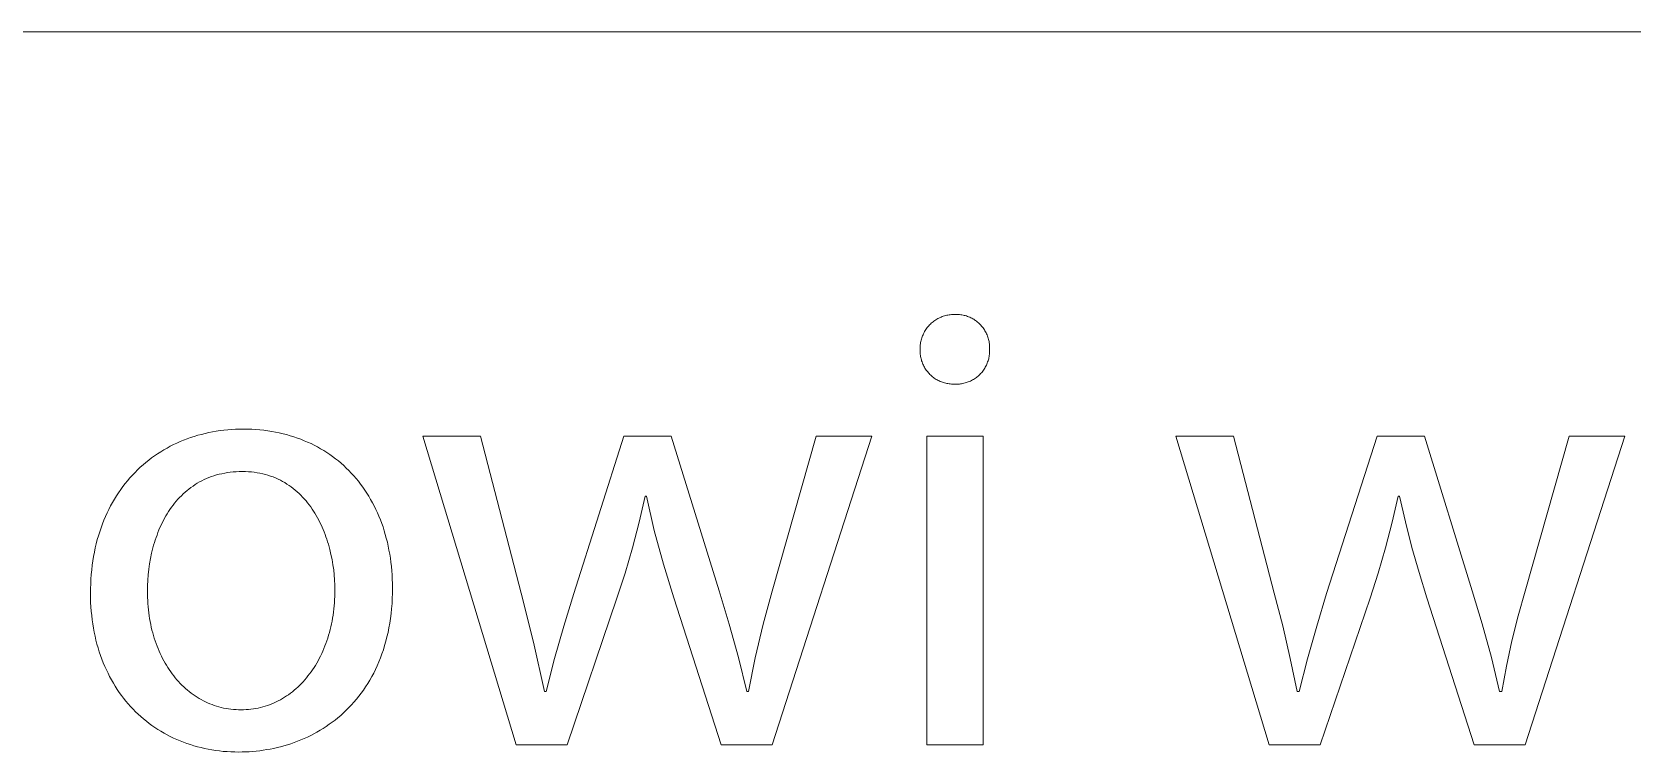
# Model space of a CAD drawing. Header units: millimetres. Extents: x 0 to 5466, y 0 to 3819.
# Drawn here: x 4465.8 to 4602.9, y 91 to 152.7 of the extents above; entities that cross this region are included whole.
import ezdxf

# ---------------------------------------------------------------- set-up
doc = ezdxf.new("R2010")
doc.units = ezdxf.units.MM
doc.header["$MEASUREMENT"] = 0
doc.layers.add('Domyślny', color=7, linetype='Continuous', true_color=0x000000)

msp = doc.modelspace()

# ---------------------------------------------------------------- linework, layer by layer
at = {"layer": 'Domyślny', "color": 18, "lineweight": 15, "true_color": 0x000000}
for p, q in [((3400.11, 152.73), (5460.42, 152.73)), ((4542.63, 127.52), (4542.7, 127.6)), ((4542.7, 127.6), (4542.77, 127.67)), ((4542.77, 127.67), (4542.84, 127.74)), ((4542.84, 127.74), (4542.92, 127.81)), ((4542.92, 127.81), (4543, 127.87)), ((4543, 127.87), (4543.08, 127.93)), ((4543.08, 127.93), (4543.16, 127.99)), ((4543.16, 127.99), (4543.24, 128.05)), ((4543.24, 128.05), (4543.33, 128.1)), ((4543.33, 128.1), (4543.42, 128.15)), ((4543.42, 128.15), (4543.51, 128.19)), ((4543.51, 128.19), (4543.6, 128.24)), ((4543.6, 128.24), (4543.69, 128.28)), ((4543.69, 128.28), (4543.79, 128.32)), ((4543.79, 128.32), (4543.88, 128.35)), ((4543.88, 128.35), (4543.98, 128.38)), ((4543.98, 128.38), (4544.08, 128.41)), ((4544.08, 128.41), (4544.17, 128.43)), ((4544.17, 128.43), (4544.27, 128.45)), ((4544.27, 128.45), (4544.37, 128.47)), ((4544.37, 128.47), (4544.47, 128.48)), ((4544.47, 128.48), (4544.57, 128.49)), ((4544.57, 128.49), (4544.68, 128.5)), ((4544.68, 128.5), (4544.78, 128.5)), ((4544.78, 128.5), (4544.88, 128.5)), ((4544.88, 128.5), (4544.98, 128.5)), ((4544.98, 128.5), (4545.08, 128.5)), ((4545.08, 128.5), (4545.18, 128.5)), ((4545.18, 128.5), (4545.28, 128.49)), ((4545.28, 128.49), (4545.37, 128.48)), ((4545.37, 128.48), (4545.47, 128.46)), ((4545.47, 128.46), (4545.57, 128.44)), ((4545.57, 128.44), (4545.67, 128.42)), ((4545.67, 128.42), (4545.76, 128.4)), ((4545.76, 128.4), (4545.86, 128.37)), ((4545.86, 128.37), (4545.95, 128.33)), ((4545.95, 128.33), (4546.04, 128.3)), ((4546.04, 128.3), (4546.14, 128.26)), ((4546.14, 128.26), (4546.23, 128.22)), ((4546.23, 128.22), (4546.32, 128.18)), ((4546.32, 128.18), (4546.4, 128.13)), ((4546.4, 128.13), (4546.49, 128.08)), ((4546.49, 128.08), (4546.57, 128.02)), ((4546.57, 128.02), (4546.65, 127.97)), ((4546.65, 127.97), (4546.73, 127.91)), ((4546.73, 127.91), (4546.81, 127.85)), ((4546.81, 127.85), (4546.89, 127.78)), ((4546.89, 127.78), (4546.96, 127.71)), ((4546.96, 127.71), (4547.03, 127.65)), ((4547.03, 127.65), (4547.1, 127.57)), ((4547.1, 127.57), (4547.16, 127.5)), ((4541.93, 126.08), (4541.95, 126.18)), ((4541.95, 126.18), (4541.98, 126.28)), ((4541.98, 126.28), (4542, 126.38)), ((4542, 126.38), (4542.03, 126.48)), ((4542.03, 126.48), (4542.06, 126.57)), ((4542.06, 126.57), (4542.1, 126.67)), ((4542.1, 126.67), (4542.14, 126.76)), ((4542.14, 126.76), (4542.18, 126.85)), ((4542.18, 126.85), (4542.23, 126.94)), ((4542.23, 126.94), (4542.28, 127.03)), ((4542.28, 127.03), (4542.33, 127.12)), ((4542.33, 127.12), (4542.38, 127.2)), ((4542.38, 127.2), (4542.44, 127.29)), ((4542.44, 127.29), (4542.5, 127.37)), ((4542.5, 127.37), (4542.56, 127.45)), ((4542.56, 127.45), (4542.63, 127.52)), ((4547.16, 127.5), (4547.23, 127.42)), ((4547.23, 127.42), (4547.29, 127.34)), ((4547.29, 127.34), (4547.35, 127.26)), ((4547.35, 127.26), (4547.4, 127.18)), ((4547.4, 127.18), (4547.45, 127.1)), ((4547.45, 127.1), (4547.5, 127.01)), ((4547.5, 127.01), (4547.55, 126.92)), ((4547.55, 126.92), (4547.59, 126.83)), ((4547.59, 126.83), (4547.63, 126.74)), ((4547.63, 126.74), (4547.67, 126.65)), ((4547.67, 126.65), (4547.7, 126.55)), ((4547.7, 126.55), (4547.73, 126.46)), ((4547.73, 126.46), (4547.76, 126.36)), ((4547.76, 126.36), (4547.78, 126.27)), ((4547.78, 126.27), (4547.8, 126.17)), ((4547.8, 126.17), (4547.82, 126.07)), ((4541.89, 125.68), (4541.9, 125.78)), ((4541.89, 125.58), (4541.89, 125.68)), ((4541.89, 125.48), (4541.89, 125.58)), ((4541.89, 125.38), (4541.89, 125.48)), ((4541.89, 125.28), (4541.89, 125.38)), ((4541.9, 125.18), (4541.89, 125.28)), ((4541.9, 125.78), (4541.91, 125.88)), ((4541.91, 125.09), (4541.9, 125.18)), ((4541.91, 125.88), (4541.92, 125.98)), ((4541.92, 124.99), (4541.91, 125.09)), ((4541.92, 125.98), (4541.93, 126.08)), ((4541.93, 124.89), (4541.92, 124.99)), ((4541.95, 124.8), (4541.93, 124.89)), ((4541.97, 124.7), (4541.95, 124.8)), ((4547.79, 124.79), (4547.77, 124.7)), ((4547.81, 124.89), (4547.79, 124.79)), ((4547.82, 124.99), (4547.81, 124.89)), ((4547.82, 126.07), (4547.83, 125.97)), ((4547.83, 125.09), (4547.82, 124.99)), ((4547.83, 125.97), (4547.84, 125.88)), ((4547.84, 125.18), (4547.83, 125.09)), ((4547.84, 125.88), (4547.85, 125.78)), ((4547.85, 125.58), (4547.84, 125.48)), ((4547.84, 125.48), (4547.85, 125.38)), ((4547.85, 125.28), (4547.84, 125.18)), ((4547.85, 125.78), (4547.85, 125.68)), ((4547.85, 125.68), (4547.85, 125.58)), ((4547.85, 125.38), (4547.85, 125.28)), ((4542, 124.61), (4541.97, 124.7)), ((4542.02, 124.51), (4542, 124.61)), ((4542.06, 124.42), (4542.02, 124.51)), ((4542.09, 124.33), (4542.06, 124.42)), ((4542.13, 124.24), (4542.09, 124.33)), ((4542.17, 124.15), (4542.13, 124.24)), ((4542.21, 124.06), (4542.17, 124.15)), ((4542.26, 123.97), (4542.21, 124.06)), ((4542.31, 123.89), (4542.26, 123.97)), ((4542.36, 123.81), (4542.31, 123.89)), ((4542.42, 123.73), (4542.36, 123.81)), ((4542.47, 123.65), (4542.42, 123.73)), ((4542.54, 123.57), (4542.47, 123.65)), ((4542.6, 123.5), (4542.54, 123.57)), ((4542.67, 123.42), (4542.6, 123.5)), ((4542.73, 123.35), (4542.67, 123.42)), ((4547.08, 123.42), (4547.01, 123.35)), ((4547.14, 123.49), (4547.08, 123.42)), ((4547.21, 123.56), (4547.14, 123.49)), ((4547.27, 123.64), (4547.21, 123.56)), ((4547.32, 123.72), (4547.27, 123.64)), ((4547.38, 123.8), (4547.32, 123.72)), ((4547.43, 123.88), (4547.38, 123.8)), ((4547.48, 123.97), (4547.43, 123.88)), ((4547.53, 124.06), (4547.48, 123.97)), ((4547.57, 124.14), (4547.53, 124.06)), ((4547.61, 124.23), (4547.57, 124.14)), ((4547.65, 124.32), (4547.61, 124.23)), ((4547.68, 124.42), (4547.65, 124.32)), ((4547.72, 124.51), (4547.68, 124.42)), ((4547.74, 124.6), (4547.72, 124.51)), ((4547.77, 124.7), (4547.74, 124.6)), ((4542.8, 123.28), (4542.73, 123.35)), ((4542.88, 123.22), (4542.8, 123.28)), ((4542.95, 123.16), (4542.88, 123.22)), ((4543.03, 123.1), (4542.95, 123.16)), ((4543.11, 123.04), (4543.03, 123.1)), ((4543.19, 122.98), (4543.11, 123.04)), ((4543.27, 122.93), (4543.19, 122.98)), ((4543.36, 122.88), (4543.27, 122.93)), ((4543.45, 122.84), (4543.36, 122.88)), ((4543.53, 122.8), (4543.45, 122.84)), ((4543.62, 122.76), (4543.53, 122.8)), ((4543.71, 122.72), (4543.62, 122.76)), ((4543.81, 122.69), (4543.71, 122.72)), ((4543.9, 122.65), (4543.81, 122.69)), ((4543.99, 122.63), (4543.9, 122.65)), ((4544.09, 122.6), (4543.99, 122.63)), ((4544.18, 122.58), (4544.09, 122.6)), ((4544.28, 122.57), (4544.18, 122.58)), ((4544.38, 122.55), (4544.28, 122.57)), ((4544.48, 122.54), (4544.38, 122.55)), ((4544.57, 122.53), (4544.48, 122.54)), ((4544.67, 122.53), (4544.57, 122.53)), ((4544.77, 122.53), (4544.67, 122.53)), ((4544.87, 122.52), (4544.77, 122.53)), ((4544.97, 122.52), (4544.87, 122.52)), ((4545.06, 122.52), (4544.97, 122.52)), ((4545.16, 122.52), (4545.06, 122.52)), ((4545.26, 122.53), (4545.16, 122.52)), ((4545.36, 122.54), (4545.26, 122.53)), ((4545.45, 122.56), (4545.36, 122.54)), ((4545.55, 122.57), (4545.45, 122.56)), ((4545.65, 122.59), (4545.55, 122.57)), ((4545.74, 122.62), (4545.65, 122.59)), ((4545.84, 122.65), (4545.74, 122.62)), ((4545.93, 122.68), (4545.84, 122.65)), ((4546.02, 122.71), (4545.93, 122.68)), ((4546.11, 122.75), (4546.02, 122.71)), ((4546.2, 122.79), (4546.11, 122.75)), ((4546.29, 122.83), (4546.2, 122.79)), ((4546.38, 122.88), (4546.29, 122.83)), ((4546.46, 122.92), (4546.38, 122.88)), ((4546.55, 122.98), (4546.46, 122.92)), ((4546.63, 123.03), (4546.55, 122.98)), ((4546.71, 123.09), (4546.63, 123.03)), ((4546.79, 123.15), (4546.71, 123.09)), ((4546.86, 123.21), (4546.79, 123.15)), ((4546.94, 123.28), (4546.86, 123.21)), ((4547.01, 123.35), (4546.94, 123.28)), ((4479.07, 117.83), (4479.37, 117.93)), ((4479.37, 117.93), (4479.68, 118.03)), ((4479.68, 118.03), (4479.98, 118.13)), ((4479.98, 118.13), (4480.29, 118.21)), ((4480.29, 118.21), (4480.61, 118.29)), ((4480.61, 118.29), (4480.93, 118.36)), ((4480.93, 118.36), (4481.25, 118.42)), ((4481.25, 118.42), (4481.57, 118.48)), ((4481.57, 118.48), (4481.9, 118.53)), ((4481.9, 118.53), (4482.23, 118.57)), ((4482.23, 118.57), (4482.56, 118.6)), ((4482.56, 118.6), (4482.89, 118.63)), ((4482.89, 118.63), (4483.23, 118.65)), ((4483.23, 118.65), (4483.57, 118.66)), ((4483.57, 118.66), (4483.91, 118.66)), ((4483.91, 118.66), (4484.27, 118.66)), ((4484.27, 118.66), (4484.62, 118.65)), ((4484.62, 118.65), (4484.96, 118.63)), ((4484.96, 118.63), (4485.31, 118.6)), ((4485.31, 118.6), (4485.65, 118.56)), ((4485.65, 118.56), (4485.98, 118.52)), ((4485.98, 118.52), (4486.32, 118.47)), ((4486.32, 118.47), (4486.64, 118.41)), ((4486.64, 118.41), (4486.97, 118.34)), ((4486.97, 118.34), (4487.29, 118.27)), ((4487.29, 118.27), (4487.6, 118.19)), ((4487.6, 118.19), (4487.91, 118.1)), ((4487.91, 118.1), (4488.22, 118)), ((4488.22, 118), (4488.52, 117.9)), ((4507.27, 91.57), (4499.28, 118.05)), ((4499.28, 118.05), (4504.21, 118.05)), ((4504.21, 118.05), (4507.71, 104.59)), ((4512.2, 104.55), (4516.51, 118.05)), ((4516.51, 118.05), (4520.56, 118.05)), ((4520.56, 118.05), (4524.67, 104.8)), ((4529.2, 104.77), (4532.99, 118.05)), ((4537.75, 118.05), (4529.2, 91.57)), ((4532.99, 118.05), (4537.75, 118.05)), ((4542.48, 118.05), (4547.3, 118.05)), ((4542.48, 91.57), (4542.48, 118.05)), ((4547.3, 118.05), (4547.3, 91.57)), ((4571.82, 91.57), (4563.82, 118.05)), ((4563.82, 118.05), (4568.75, 118.05)), ((4568.75, 118.05), (4572.24, 104.59)), ((4576.72, 104.55), (4581.07, 118.05)), ((4581.07, 118.05), (4585.11, 118.05)), ((4585.11, 118.05), (4589.21, 104.8)), ((4593.76, 104.77), (4597.52, 118.05)), ((4602.29, 118.05), (4593.76, 91.57)), ((4597.52, 118.05), (4602.29, 118.05)), ((4476.54, 116.55), (4476.81, 116.72)), ((4476.81, 116.72), (4477.08, 116.88)), ((4477.08, 116.88), (4477.35, 117.04)), ((4477.35, 117.04), (4477.63, 117.19)), ((4477.63, 117.19), (4477.91, 117.33)), ((4477.91, 117.33), (4478.19, 117.46)), ((4478.19, 117.46), (4478.48, 117.59)), ((4478.48, 117.59), (4478.77, 117.71)), ((4478.77, 117.71), (4479.07, 117.83)), ((4488.52, 117.9), (4488.82, 117.79)), ((4488.82, 117.79), (4489.11, 117.67)), ((4489.11, 117.67), (4489.4, 117.55)), ((4489.4, 117.55), (4489.69, 117.42)), ((4489.69, 117.42), (4489.97, 117.28)), ((4489.97, 117.28), (4490.24, 117.13)), ((4490.24, 117.13), (4490.51, 116.98)), ((4490.51, 116.98), (4490.78, 116.82)), ((4490.78, 116.82), (4491.04, 116.66)), ((4491.04, 116.66), (4491.29, 116.49)), ((4474.83, 115.17), (4475.06, 115.39)), ((4475.06, 115.39), (4475.3, 115.6)), ((4475.3, 115.6), (4475.54, 115.8)), ((4475.54, 115.8), (4475.78, 116)), ((4475.78, 116), (4476.03, 116.19)), ((4476.03, 116.19), (4476.28, 116.37)), ((4476.28, 116.37), (4476.54, 116.55)), ((4491.29, 116.49), (4491.54, 116.31)), ((4491.54, 116.31), (4491.79, 116.12)), ((4491.79, 116.12), (4492.03, 115.93)), ((4492.03, 115.93), (4492.26, 115.74)), ((4492.26, 115.74), (4492.49, 115.53)), ((4492.49, 115.53), (4492.71, 115.32)), ((4492.71, 115.32), (4492.93, 115.11)), ((4473.57, 113.74), (4473.76, 114)), ((4473.76, 114), (4473.97, 114.24)), ((4473.97, 114.24), (4474.17, 114.49)), ((4474.17, 114.49), (4474.39, 114.72)), ((4474.39, 114.72), (4474.61, 114.95)), ((4474.61, 114.95), (4474.83, 115.17)), ((4479.76, 113.9), (4479.58, 113.78)), ((4479.94, 114.02), (4479.76, 113.9)), ((4480.13, 114.13), (4479.94, 114.02)), ((4480.33, 114.23), (4480.13, 114.13)), ((4480.53, 114.33), (4480.33, 114.23)), ((4480.73, 114.42), (4480.53, 114.33)), ((4480.94, 114.51), (4480.73, 114.42)), ((4481.16, 114.59), (4480.94, 114.51)), ((4481.37, 114.66), (4481.16, 114.59)), ((4481.6, 114.73), (4481.37, 114.66)), ((4481.82, 114.79), (4481.6, 114.73)), ((4482.05, 114.84), (4481.82, 114.79)), ((4482.29, 114.89), (4482.05, 114.84)), ((4482.53, 114.93), (4482.29, 114.89)), ((4482.77, 114.96), (4482.53, 114.93)), ((4483.02, 114.99), (4482.77, 114.96)), ((4483.28, 115.01), (4483.02, 114.99)), ((4483.54, 115.02), (4483.28, 115.01)), ((4483.8, 115.02), (4483.54, 115.02)), ((4484.07, 115.02), (4483.8, 115.02)), ((4484.33, 115.01), (4484.07, 115.02)), ((4484.58, 114.99), (4484.33, 115.01)), ((4484.83, 114.96), (4484.58, 114.99)), ((4485.07, 114.92), (4484.83, 114.96)), ((4485.31, 114.88), (4485.07, 114.92)), ((4485.55, 114.83), (4485.31, 114.88)), ((4485.78, 114.77), (4485.55, 114.83)), ((4486, 114.71), (4485.78, 114.77)), ((4486.22, 114.63), (4486, 114.71)), ((4486.44, 114.56), (4486.22, 114.63)), ((4486.65, 114.47), (4486.44, 114.56)), ((4486.86, 114.38), (4486.65, 114.47)), ((4487.06, 114.28), (4486.86, 114.38)), ((4487.25, 114.18), (4487.06, 114.28)), ((4487.44, 114.07), (4487.25, 114.18)), ((4487.63, 113.95), (4487.44, 114.07)), ((4487.81, 113.83), (4487.63, 113.95)), ((4487.99, 113.7), (4487.81, 113.83)), ((4492.93, 115.11), (4493.14, 114.89)), ((4493.14, 114.89), (4493.35, 114.66)), ((4493.35, 114.66), (4493.55, 114.42)), ((4493.55, 114.42), (4493.75, 114.19)), ((4493.75, 114.19), (4493.94, 113.94)), ((4493.94, 113.94), (4494.12, 113.69)), ((4472.67, 112.37), (4472.84, 112.66)), ((4472.84, 112.66), (4473.01, 112.94)), ((4473.01, 112.94), (4473.19, 113.21)), ((4473.19, 113.21), (4473.38, 113.48)), ((4473.38, 113.48), (4473.57, 113.74)), ((4478.13, 112.47), (4478, 112.3)), ((4478.28, 112.64), (4478.13, 112.47)), ((4478.42, 112.79), (4478.28, 112.64)), ((4478.58, 112.95), (4478.42, 112.79)), ((4478.73, 113.1), (4478.58, 112.95)), ((4478.89, 113.25), (4478.73, 113.1)), ((4479.06, 113.39), (4478.89, 113.25)), ((4479.23, 113.52), (4479.06, 113.39)), ((4479.4, 113.66), (4479.23, 113.52)), ((4479.58, 113.78), (4479.4, 113.66)), ((4488.17, 113.57), (4487.99, 113.7)), ((4488.34, 113.43), (4488.17, 113.57)), ((4488.5, 113.29), (4488.34, 113.43)), ((4488.66, 113.14), (4488.5, 113.29)), ((4488.82, 112.99), (4488.66, 113.14)), ((4488.97, 112.83), (4488.82, 112.99)), ((4489.11, 112.67), (4488.97, 112.83)), ((4489.26, 112.51), (4489.11, 112.67)), ((4489.4, 112.34), (4489.26, 112.51)), ((4494.12, 113.69), (4494.3, 113.43)), ((4494.3, 113.43), (4494.47, 113.17)), ((4494.47, 113.17), (4494.64, 112.9)), ((4494.64, 112.9), (4494.8, 112.63)), ((4494.8, 112.63), (4494.95, 112.35)), ((4518.32, 112.9), (4517.81, 110.69)), ((4518.43, 112.9), (4518.32, 112.9)), ((4519.11, 109.98), (4518.43, 112.9)), ((4582.85, 112.9), (4582.35, 110.69)), ((4582.98, 112.9), (4582.85, 112.9)), ((4583.48, 110.71), (4582.98, 112.9)), ((4471.94, 110.85), (4472.07, 111.16)), ((4472.07, 111.16), (4472.21, 111.48)), ((4472.21, 111.48), (4472.36, 111.78)), ((4472.36, 111.78), (4472.51, 112.08)), ((4472.51, 112.08), (4472.67, 112.37)), ((4477.25, 111.21), (4477.14, 111.02)), ((4477.36, 111.4), (4477.25, 111.21)), ((4477.48, 111.59), (4477.36, 111.4)), ((4477.6, 111.78), (4477.48, 111.59)), ((4477.73, 111.96), (4477.6, 111.78)), ((4477.86, 112.13), (4477.73, 111.96)), ((4478, 112.3), (4477.86, 112.13)), ((4489.53, 112.17), (4489.4, 112.34)), ((4489.66, 111.99), (4489.53, 112.17)), ((4489.78, 111.81), (4489.66, 111.99)), ((4489.91, 111.63), (4489.78, 111.81)), ((4490.02, 111.44), (4489.91, 111.63)), ((4490.14, 111.25), (4490.02, 111.44)), ((4490.24, 111.05), (4490.14, 111.25)), ((4494.95, 112.35), (4495.1, 112.07)), ((4495.1, 112.07), (4495.24, 111.78)), ((4495.24, 111.78), (4495.38, 111.49)), ((4495.38, 111.49), (4495.51, 111.19)), ((4495.51, 111.19), (4495.63, 110.89)), ((4471.47, 109.52), (4471.58, 109.86)), ((4471.58, 109.86), (4471.69, 110.2)), ((4471.69, 110.2), (4471.81, 110.53)), ((4471.81, 110.53), (4471.94, 110.85)), ((4476.57, 109.8), (4476.49, 109.58)), ((4476.65, 110.01), (4476.57, 109.8)), ((4476.74, 110.21), (4476.65, 110.01)), ((4476.84, 110.42), (4476.74, 110.21)), ((4476.93, 110.62), (4476.84, 110.42)), ((4477.04, 110.82), (4476.93, 110.62)), ((4477.14, 111.02), (4477.04, 110.82)), ((4490.35, 110.86), (4490.24, 111.05)), ((4490.45, 110.66), (4490.35, 110.86)), ((4490.55, 110.46), (4490.45, 110.66)), ((4490.64, 110.26), (4490.55, 110.46)), ((4490.73, 110.05), (4490.64, 110.26)), ((4490.81, 109.84), (4490.73, 110.05)), ((4490.89, 109.63), (4490.81, 109.84)), ((4495.63, 110.89), (4495.75, 110.58)), ((4495.75, 110.58), (4495.86, 110.27)), ((4495.86, 110.27), (4495.96, 109.95)), ((4495.96, 109.95), (4496.05, 109.63)), ((4517.81, 110.69), (4517.24, 108.49)), ((4519.89, 107.08), (4519.11, 109.98)), ((4582.35, 110.69), (4581.78, 108.49)), ((4584.04, 108.52), (4583.48, 110.71)), ((4471.12, 108.1), (4471.2, 108.47)), ((4471.2, 108.47), (4471.28, 108.82)), ((4471.28, 108.82), (4471.37, 109.18)), ((4471.37, 109.18), (4471.47, 109.52)), ((4476.14, 108.48), (4476.08, 108.26)), ((4476.2, 108.71), (4476.14, 108.48)), ((4476.27, 108.93), (4476.2, 108.71)), ((4476.34, 109.15), (4476.27, 108.93)), ((4476.41, 109.37), (4476.34, 109.15)), ((4476.49, 109.58), (4476.41, 109.37)), ((4490.97, 109.42), (4490.89, 109.63)), ((4491.04, 109.21), (4490.97, 109.42)), ((4491.11, 108.99), (4491.04, 109.21)), ((4491.18, 108.78), (4491.11, 108.99)), ((4491.3, 108.34), (4491.18, 108.78)), ((4491.4, 107.91), (4491.3, 108.34)), ((4496.05, 109.63), (4496.14, 109.3)), ((4496.14, 109.3), (4496.23, 108.97)), ((4496.23, 108.97), (4496.3, 108.63)), ((4496.3, 108.63), (4496.37, 108.29)), ((4517.24, 108.49), (4516.61, 106.31)), ((4581.78, 108.49), (4581.15, 106.31)), ((4584.66, 106.35), (4584.04, 108.52)), ((4470.89, 106.59), (4470.94, 106.98)), ((4470.94, 106.98), (4470.99, 107.36)), ((4470.99, 107.36), (4471.05, 107.73)), ((4471.05, 107.73), (4471.12, 108.1)), ((4475.85, 107.11), (4475.78, 106.64)), ((4475.93, 107.57), (4475.85, 107.11)), ((4476.03, 108.03), (4475.93, 107.57)), ((4476.08, 108.26), (4476.03, 108.03)), ((4491.49, 107.47), (4491.4, 107.91)), ((4491.57, 107.03), (4491.49, 107.47)), ((4491.63, 106.59), (4491.57, 107.03)), ((4496.37, 108.29), (4496.43, 107.94)), ((4496.43, 107.94), (4496.49, 107.59)), ((4496.49, 107.59), (4496.54, 107.24)), ((4496.54, 107.24), (4496.58, 106.88)), ((4520.77, 104.2), (4519.89, 107.08)), ((4470.81, 105.4), (4470.83, 105.8)), ((4470.83, 105.8), (4470.86, 106.2)), ((4470.86, 106.2), (4470.89, 106.59)), ((4475.7, 105.7), (4475.67, 105.23)), ((4475.73, 106.17), (4475.7, 105.7)), ((4475.78, 106.64), (4475.73, 106.17)), ((4491.68, 106.15), (4491.63, 106.59)), ((4491.71, 105.72), (4491.68, 106.15)), ((4491.73, 105.29), (4491.71, 105.72)), ((4496.58, 106.88), (4496.61, 106.52)), ((4496.61, 106.52), (4496.64, 106.15)), ((4496.64, 106.15), (4496.65, 105.78)), ((4496.65, 105.78), (4496.67, 105.41)), ((4516.61, 106.31), (4515.91, 104.15)), ((4581.15, 106.31), (4580.47, 104.15)), ((4585.33, 104.2), (4584.66, 106.35)), ((4470.79, 104.99), (4470.81, 105.4)), ((4470.79, 104.58), (4470.79, 104.99)), ((4470.79, 104.19), (4470.79, 104.58)), ((4475.67, 105.23), (4475.67, 104.76)), ((4475.67, 104.76), (4475.67, 104.49)), ((4475.67, 104.49), (4475.68, 104.22)), ((4475.68, 104.22), (4475.69, 103.95)), ((4491.71, 104.04), (4491.73, 104.31)), ((4491.74, 104.87), (4491.73, 105.29)), ((4491.73, 104.59), (4491.74, 104.87)), ((4491.73, 104.31), (4491.73, 104.59)), ((4496.66, 104.58), (4496.65, 104.13)), ((4496.67, 105.03), (4496.66, 104.58)), ((4496.67, 105.41), (4496.67, 105.03)), ((4507.71, 104.59), (4508.77, 100.39)), ((4511.35, 101.77), (4512.2, 104.55)), ((4524.67, 104.8), (4525.54, 101.94)), ((4528.43, 101.92), (4529.2, 104.77)), ((4572.24, 104.59), (4572.97, 101.79)), ((4575.88, 101.77), (4576.72, 104.55)), ((4589.21, 104.8), (4590.07, 101.95)), ((4593.15, 102.64), (4593.76, 104.77)), ((4470.8, 103.8), (4470.79, 104.19)), ((4470.82, 103.42), (4470.8, 103.8)), ((4470.85, 103.05), (4470.82, 103.42)), ((4470.89, 102.68), (4470.85, 103.05)), ((4475.69, 103.95), (4475.7, 103.69)), ((4475.7, 103.69), (4475.73, 103.43)), ((4475.73, 103.43), (4475.75, 103.17)), ((4475.75, 103.17), (4475.78, 102.91)), ((4475.78, 102.91), (4475.82, 102.66)), ((4491.58, 102.71), (4491.62, 102.97)), ((4491.62, 102.97), (4491.65, 103.24)), ((4491.65, 103.24), (4491.67, 103.5)), ((4491.67, 103.5), (4491.7, 103.77)), ((4491.7, 103.77), (4491.71, 104.04)), ((4496.59, 103.26), (4496.55, 102.84)), ((4496.63, 103.69), (4496.59, 103.26)), ((4496.65, 104.13), (4496.63, 103.69)), ((4515.91, 104.15), (4511.64, 91.57)), ((4524.83, 91.57), (4520.77, 104.2)), ((4580.47, 104.15), (4576.19, 91.57)), ((4589.39, 91.57), (4585.33, 104.2)), ((4470.93, 102.31), (4470.89, 102.68)), ((4470.98, 101.95), (4470.93, 102.31)), ((4471.04, 101.59), (4470.98, 101.95)), ((4471.1, 101.24), (4471.04, 101.59)), ((4475.82, 102.66), (4475.86, 102.41)), ((4475.86, 102.41), (4475.9, 102.16)), ((4475.9, 102.16), (4475.95, 101.91)), ((4475.95, 101.91), (4476, 101.67)), ((4476, 101.67), (4476.06, 101.43)), ((4491.33, 101.46), (4491.39, 101.7)), ((4491.39, 101.7), (4491.44, 101.95)), ((4491.44, 101.95), (4491.49, 102.2)), ((4491.49, 102.2), (4491.54, 102.46)), ((4491.54, 102.46), (4491.58, 102.71)), ((4496.37, 101.62), (4496.29, 101.23)), ((4496.44, 102.02), (4496.37, 101.62)), ((4496.5, 102.42), (4496.44, 102.02)), ((4496.55, 102.84), (4496.5, 102.42)), ((4510.56, 98.98), (4511.35, 101.77)), ((4525.54, 101.94), (4526.32, 99.06)), ((4527.76, 99.05), (4528.43, 101.92)), ((4572.97, 101.79), (4573.62, 98.98)), ((4575.1, 98.97), (4575.88, 101.77)), ((4590.07, 101.95), (4590.86, 99.06)), ((4592.61, 100.49), (4593.15, 102.64)), ((4471.18, 100.9), (4471.1, 101.24)), ((4471.26, 100.55), (4471.18, 100.9)), ((4471.34, 100.22), (4471.26, 100.55)), ((4471.44, 99.89), (4471.34, 100.22)), ((4476.06, 101.43), (4476.12, 101.19)), ((4476.12, 101.19), (4476.19, 100.96)), ((4476.19, 100.96), (4476.26, 100.73)), ((4476.26, 100.73), (4476.33, 100.5)), ((4476.33, 100.5), (4476.41, 100.27)), ((4476.41, 100.27), (4476.5, 100.05)), ((4490.88, 100.06), (4490.97, 100.28)), ((4490.97, 100.28), (4491.05, 100.51)), ((4491.05, 100.51), (4491.13, 100.74)), ((4491.13, 100.74), (4491.2, 100.98)), ((4491.2, 100.98), (4491.26, 101.22)), ((4491.26, 101.22), (4491.33, 101.46)), ((4496.1, 100.47), (4496, 100.1)), ((4496.2, 100.84), (4496.1, 100.47)), ((4496.29, 101.23), (4496.2, 100.84)), ((4508.77, 100.39), (4509.69, 96.16)), ((4592.14, 98.33), (4592.61, 100.49)), ((4471.54, 99.56), (4471.44, 99.89)), ((4471.65, 99.24), (4471.54, 99.56)), ((4471.76, 98.93), (4471.65, 99.24)), ((4471.88, 98.62), (4471.76, 98.93)), ((4476.5, 100.05), (4476.58, 99.83)), ((4476.58, 99.83), (4476.67, 99.62)), ((4476.67, 99.62), (4476.77, 99.41)), ((4476.77, 99.41), (4476.87, 99.2)), ((4476.87, 99.2), (4476.97, 99)), ((4476.97, 99), (4477.07, 98.8)), ((4477.07, 98.8), (4477.18, 98.6)), ((4490.18, 98.59), (4490.29, 98.79)), ((4490.29, 98.79), (4490.4, 98.99)), ((4490.4, 98.99), (4490.51, 99.2)), ((4490.51, 99.2), (4490.61, 99.41)), ((4490.61, 99.41), (4490.7, 99.62)), ((4490.7, 99.62), (4490.8, 99.84)), ((4490.8, 99.84), (4490.88, 100.06)), ((4495.64, 99.04), (4495.51, 98.7)), ((4495.77, 99.39), (4495.64, 99.04)), ((4495.89, 99.74), (4495.77, 99.39)), ((4496, 100.1), (4495.89, 99.74)), ((4509.85, 96.16), (4510.56, 98.98)), ((4526.32, 99.06), (4527.03, 96.16)), ((4527.18, 96.16), (4527.76, 99.05)), ((4573.62, 98.98), (4574.21, 96.16)), ((4574.39, 96.16), (4575.1, 98.97)), ((4590.86, 99.06), (4591.55, 96.16)), ((4472.01, 98.31), (4471.88, 98.62)), ((4472.15, 98.01), (4472.01, 98.31)), ((4472.29, 97.72), (4472.15, 98.01)), ((4472.43, 97.43), (4472.29, 97.72)), ((4472.59, 97.15), (4472.43, 97.43)), ((4477.18, 98.6), (4477.3, 98.41)), ((4477.3, 98.41), (4477.41, 98.22)), ((4477.41, 98.22), (4477.53, 98.03)), ((4477.53, 98.03), (4477.66, 97.85)), ((4477.66, 97.85), (4477.79, 97.67)), ((4477.79, 97.67), (4477.92, 97.5)), ((4477.92, 97.5), (4478.05, 97.33)), ((4489.3, 97.32), (4489.43, 97.49)), ((4489.43, 97.49), (4489.57, 97.66)), ((4489.57, 97.66), (4489.7, 97.84)), ((4489.7, 97.84), (4489.82, 98.02)), ((4489.82, 98.02), (4489.95, 98.21)), ((4489.95, 98.21), (4490.07, 98.4)), ((4490.07, 98.4), (4490.18, 98.59)), ((4494.9, 97.43), (4494.73, 97.13)), ((4495.06, 97.74), (4494.9, 97.43)), ((4495.22, 98.05), (4495.06, 97.74)), ((4495.37, 98.37), (4495.22, 98.05)), ((4495.51, 98.7), (4495.37, 98.37)), ((4591.74, 96.16), (4592.14, 98.33)), ((4472.75, 96.87), (4472.59, 97.15)), ((4472.91, 96.6), (4472.75, 96.87)), ((4473.08, 96.33), (4472.91, 96.6)), ((4473.26, 96.07), (4473.08, 96.33)), ((4473.44, 95.82), (4473.26, 96.07)), ((4478.05, 97.33), (4478.19, 97.17)), ((4478.19, 97.17), (4478.33, 97.01)), ((4478.33, 97.01), (4478.48, 96.85)), ((4478.48, 96.85), (4478.63, 96.7)), ((4478.63, 96.7), (4478.78, 96.56)), ((4478.78, 96.56), (4478.93, 96.42)), ((4478.93, 96.42), (4479.09, 96.28)), ((4479.09, 96.28), (4479.25, 96.15)), ((4479.25, 96.15), (4479.41, 96.02)), ((4479.41, 96.02), (4479.58, 95.9)), ((4487.76, 95.88), (4487.93, 96.01)), ((4487.93, 96.01), (4488.09, 96.13)), ((4488.09, 96.13), (4488.25, 96.26)), ((4488.25, 96.26), (4488.41, 96.4)), ((4488.41, 96.4), (4488.57, 96.54)), ((4488.57, 96.54), (4488.72, 96.69)), ((4488.72, 96.69), (4488.87, 96.84)), ((4488.87, 96.84), (4489.02, 96.99)), ((4489.02, 96.99), (4489.16, 97.15)), ((4489.16, 97.15), (4489.3, 97.32)), ((4493.99, 96.01), (4493.79, 95.75)), ((4494.18, 96.28), (4493.99, 96.01)), ((4494.37, 96.55), (4494.18, 96.28)), ((4494.55, 96.84), (4494.37, 96.55)), ((4494.73, 97.13), (4494.55, 96.84)), ((4509.69, 96.16), (4509.85, 96.16)), ((4527.03, 96.16), (4527.18, 96.16)), ((4574.21, 96.16), (4574.39, 96.16)), ((4591.55, 96.16), (4591.74, 96.16)), ((4473.63, 95.57), (4473.44, 95.82)), ((4473.83, 95.33), (4473.63, 95.57)), ((4474.03, 95.09), (4473.83, 95.33)), ((4474.23, 94.86), (4474.03, 95.09)), ((4474.44, 94.64), (4474.23, 94.86)), ((4474.66, 94.42), (4474.44, 94.64)), ((4479.58, 95.9), (4479.75, 95.78)), ((4479.75, 95.78), (4479.92, 95.67)), ((4479.92, 95.67), (4480.1, 95.56)), ((4480.1, 95.56), (4480.28, 95.46)), ((4480.28, 95.46), (4480.46, 95.36)), ((4480.46, 95.36), (4480.64, 95.27)), ((4480.64, 95.27), (4480.83, 95.18)), ((4480.83, 95.18), (4481.02, 95.1)), ((4481.02, 95.1), (4481.21, 95.03)), ((4481.21, 95.03), (4481.4, 94.96)), ((4481.4, 94.96), (4481.6, 94.9)), ((4481.6, 94.9), (4481.8, 94.84)), ((4481.8, 94.84), (4482, 94.78)), ((4482, 94.78), (4482.2, 94.74)), ((4482.2, 94.74), (4482.41, 94.7)), ((4482.41, 94.7), (4482.62, 94.66)), ((4482.62, 94.66), (4482.83, 94.64)), ((4482.83, 94.64), (4483.04, 94.61)), ((4484.33, 94.61), (4484.54, 94.64)), ((4484.54, 94.64), (4484.75, 94.66)), ((4484.75, 94.66), (4484.95, 94.7)), ((4484.95, 94.7), (4485.15, 94.74)), ((4485.15, 94.74), (4485.35, 94.78)), ((4485.35, 94.78), (4485.55, 94.83)), ((4485.55, 94.83), (4485.75, 94.89)), ((4485.75, 94.89), (4485.95, 94.95)), ((4485.95, 94.95), (4486.14, 95.02)), ((4486.14, 95.02), (4486.33, 95.1)), ((4486.33, 95.1), (4486.52, 95.18)), ((4486.52, 95.18), (4486.7, 95.26)), ((4486.7, 95.26), (4486.88, 95.35)), ((4486.88, 95.35), (4487.06, 95.45)), ((4487.06, 95.45), (4487.24, 95.55)), ((4487.24, 95.55), (4487.42, 95.66)), ((4487.42, 95.66), (4487.59, 95.77)), ((4487.59, 95.77), (4487.76, 95.88)), ((4492.93, 94.77), (4492.71, 94.54)), ((4493.16, 95), (4492.93, 94.77)), ((4493.37, 95.24), (4493.16, 95)), ((4493.58, 95.49), (4493.37, 95.24)), ((4493.79, 95.75), (4493.58, 95.49)), ((4474.88, 94.21), (4474.66, 94.42)), ((4475.11, 94), (4474.88, 94.21)), ((4475.34, 93.8), (4475.11, 94)), ((4475.58, 93.61), (4475.34, 93.8)), ((4475.82, 93.42), (4475.58, 93.61)), ((4476.06, 93.24), (4475.82, 93.42)), ((4483.04, 94.61), (4483.26, 94.6)), ((4483.26, 94.6), (4483.47, 94.59)), ((4483.47, 94.59), (4483.69, 94.59)), ((4483.69, 94.59), (4483.91, 94.59)), ((4483.91, 94.59), (4484.12, 94.6)), ((4484.12, 94.6), (4484.33, 94.61)), ((4491.25, 93.34), (4490.99, 93.16)), ((4491.5, 93.52), (4491.25, 93.34)), ((4491.75, 93.71), (4491.5, 93.52)), ((4492, 93.91), (4491.75, 93.71)), ((4492.24, 94.11), (4492, 93.91)), ((4492.48, 94.33), (4492.24, 94.11)), ((4492.71, 94.54), (4492.48, 94.33)), ((4476.31, 93.07), (4476.06, 93.24)), ((4476.57, 92.9), (4476.31, 93.07)), ((4476.83, 92.74), (4476.57, 92.9)), ((4477.09, 92.59), (4476.83, 92.74)), ((4477.36, 92.44), (4477.09, 92.59)), ((4477.63, 92.3), (4477.36, 92.44)), ((4477.91, 92.16), (4477.63, 92.3)), ((4478.19, 92.04), (4477.91, 92.16)), ((4478.47, 91.92), (4478.19, 92.04)), ((4478.76, 91.8), (4478.47, 91.92)), ((4488.53, 91.89), (4488.25, 91.78)), ((4488.82, 92.01), (4488.53, 91.89)), ((4489.1, 92.13), (4488.82, 92.01)), ((4489.38, 92.25), (4489.1, 92.13)), ((4489.66, 92.39), (4489.38, 92.25)), ((4489.93, 92.53), (4489.66, 92.39)), ((4490.2, 92.68), (4489.93, 92.53)), ((4490.47, 92.83), (4490.2, 92.68)), ((4490.73, 92.99), (4490.47, 92.83)), ((4490.99, 93.16), (4490.73, 92.99)), ((4479.05, 91.7), (4478.76, 91.8)), ((4479.35, 91.6), (4479.05, 91.7)), ((4479.65, 91.5), (4479.35, 91.6)), ((4479.95, 91.42), (4479.65, 91.5)), ((4480.26, 91.34), (4479.95, 91.42)), ((4480.57, 91.27), (4480.26, 91.34)), ((4480.88, 91.21), (4480.57, 91.27)), ((4481.2, 91.15), (4480.88, 91.21)), ((4481.52, 91.1), (4481.2, 91.15)), ((4481.84, 91.06), (4481.52, 91.1)), ((4482.16, 91.02), (4481.84, 91.06)), ((4482.49, 91), (4482.16, 91.02)), ((4482.82, 90.98), (4482.49, 91)), ((4483.16, 90.97), (4482.82, 90.98)), ((4483.49, 90.96), (4483.16, 90.97)), ((4483.79, 90.97), (4483.49, 90.96)), ((4484.09, 90.98), (4483.79, 90.97)), ((4484.39, 90.99), (4484.09, 90.98)), ((4484.69, 91.01), (4484.39, 90.99)), ((4484.99, 91.04), (4484.69, 91.01)), ((4485.29, 91.08), (4484.99, 91.04)), ((4485.59, 91.12), (4485.29, 91.08)), ((4485.89, 91.17), (4485.59, 91.12)), ((4486.19, 91.22), (4485.89, 91.17)), ((4486.49, 91.28), (4486.19, 91.22)), ((4486.79, 91.35), (4486.49, 91.28)), ((4487.08, 91.42), (4486.79, 91.35)), ((4487.37, 91.5), (4487.08, 91.42)), ((4487.67, 91.59), (4487.37, 91.5)), ((4487.96, 91.68), (4487.67, 91.59)), ((4488.25, 91.78), (4487.96, 91.68)), ((4511.64, 91.57), (4507.27, 91.57)), ((4529.2, 91.57), (4524.83, 91.57)), ((4547.3, 91.57), (4542.48, 91.57)), ((4576.19, 91.57), (4571.82, 91.57)), ((4593.76, 91.57), (4589.39, 91.57))]:
    msp.add_line(p, q, dxfattribs=at)

doc.saveas('drawing.dxf')
